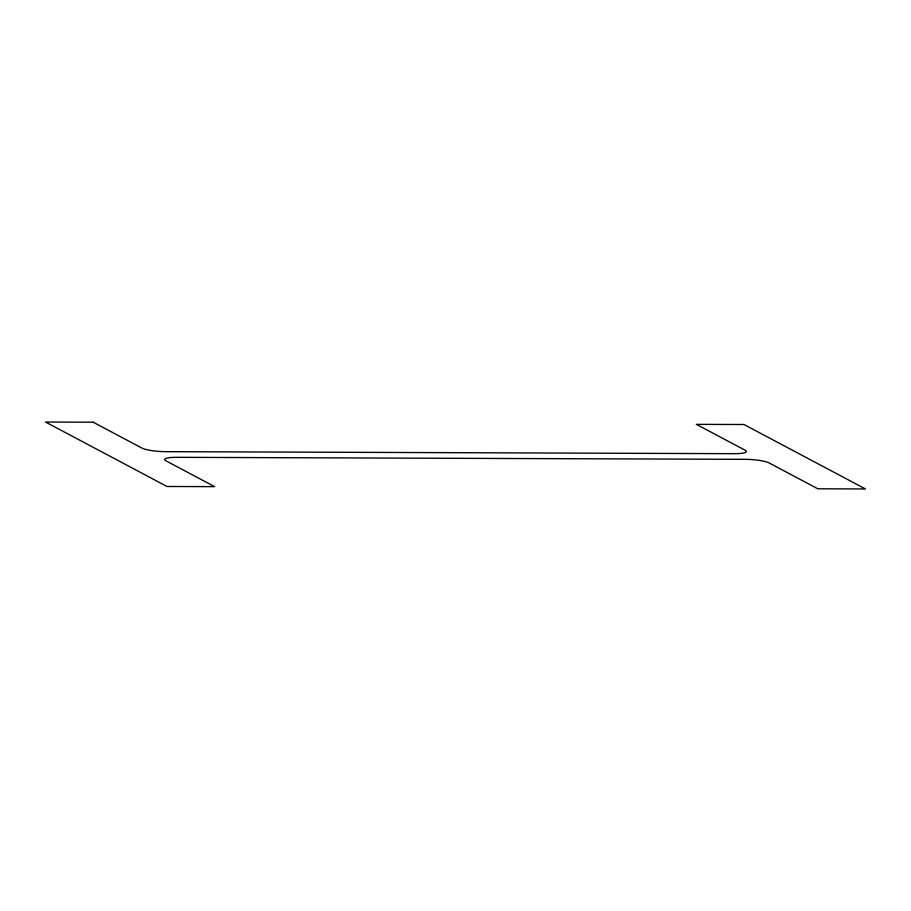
<?xml version="1.0" encoding="UTF-8"?>
<svg xmlns="http://www.w3.org/2000/svg" width="911" height="911" viewBox="0 0 911 911"><rect width="100%" height="100%" fill="white"/><g stroke="black" fill="none" stroke-linecap="round" stroke-linejoin="round"><path stroke-width="1.37" d="M93.184 422.214L45.55 422.044L167.02 486.485L214.643 486.645L165.984 460.841A18.231 3.291 4.5 0 1 176.119 457.322L745.528 459.338A18.231 3.291 4.5 0 1 769.169 462.97L817.816 488.786L865.45 488.956L743.98 424.515L696.357 424.355L745.016 450.159A18.231 3.291 4.5 0 1 734.881 453.678L165.472 451.662A18.231 3.291 4.5 0 1 141.831 448.03L93.184 422.214"/></g></svg>
